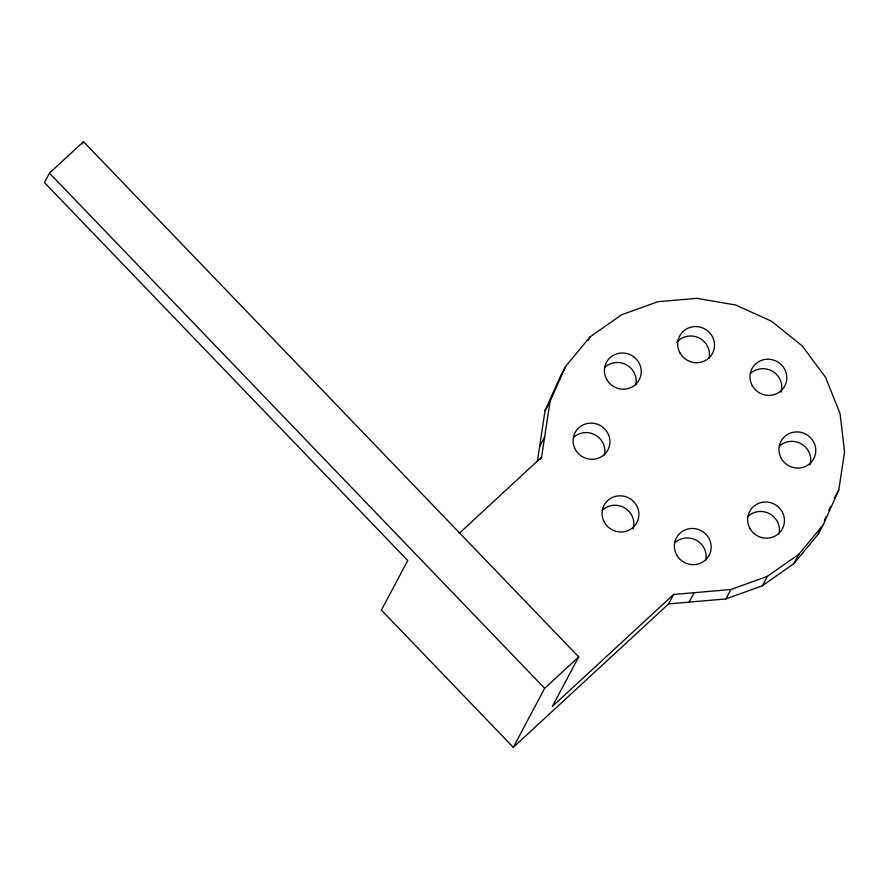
<?xml version="1.0" encoding="UTF-8"?>
<svg xmlns="http://www.w3.org/2000/svg" width="889" height="889" viewBox="0 0 889 889"><rect width="100%" height="100%" fill="white"/><g stroke="black" fill="none" stroke-linecap="round" stroke-linejoin="round"><path stroke-width="1.33" d="M537.378 461.247L545.035 410.74L560.626 375.869L565.637 366.424L589.996 336.942L621.478 314.862L657.927 301.693L696.865 298.326L735.636 305.005L771.596 321.262L802.3 345.988L825.648 377.503L840.061 413.663L844.55 452.001L838.805 489.895L823.225 524.777L818.202 534.211L793.844 563.693L762.362 585.773L725.913 598.942L668.606 603.898L513.297 747.327L381.403 610.098L407.751 560.548L44.45 182.545L49.473 173.111L83.499 141.673L578.695 656.904L552.347 706.455L673.618 594.463L730.936 589.507L767.385 576.339L798.867 554.258L823.225 524.777M540.345 459.48L541.601 457.124L550.058 401.306L565.637 366.424M818.202 534.211L821.547 526.744M824.325 520.51L825.992 516.776M828.781 510.542L830.448 506.808M82.244 144.04L83.499 141.673M545.035 410.74L550.058 401.306M588.118 340.487L589.996 336.942M539.601 446.634L544.613 437.199M513.297 747.327L544.657 688.342L578.695 656.904M668.606 603.898L673.618 594.463M689.042 602.131L694.065 592.696M725.913 598.942L730.936 589.507M762.362 585.773L767.385 576.339M793.844 563.693L798.867 554.258M834.415 498.151L838.805 489.895M560.626 375.869L562.359 373.758M459.146 533.433L541.601 457.124M49.473 173.111L544.657 688.342M779.52 446.089A18.547 17.958 28 0 1 801.8 444.167A18.547 17.958 28 0 1 810.057 464.858M573.672 437.321A18.547 17.958 28 0 1 595.43 435.088A18.547 17.958 28 0 1 604.498 454.957M676.651 342.443A18.547 17.958 28 0 1 698.954 337.931A18.547 17.958 28 0 1 709.089 358.367M674.929 542.679A18.547 17.958 28 0 1 696.698 540.445A18.547 17.958 28 0 1 705.755 560.314M748.205 516.209A18.547 17.958 28 0 1 769.963 513.975A18.547 17.958 28 0 1 779.02 533.833M604.998 367.213A18.547 17.958 28 0 1 626.756 364.979A18.547 17.958 28 0 1 635.813 384.837M602.642 510.008A18.547 17.958 28 0 1 624.923 508.075A18.547 17.958 28 0 1 633.168 528.766M750.56 373.413A18.547 17.958 28 0 1 772.841 371.491A18.547 17.958 28 0 1 781.087 392.171M606.731 379.459A18.547 17.958 28 0 0 638.635 380.814A18.547 17.958 28 0 0 623.133 353.033A18.547 17.958 28 0 0 606.731 379.459M575.405 449.567A18.547 17.958 28 0 0 607.309 450.934A18.547 17.958 28 0 0 591.807 423.142A18.547 17.958 28 0 0 575.405 449.567M604.376 522.254A18.547 17.958 28 0 0 636.28 523.61A18.547 17.958 28 0 0 620.766 495.829A18.547 17.958 28 0 0 604.376 522.254M676.662 554.925A18.547 17.958 28 0 0 708.566 556.292A18.547 17.958 28 0 0 693.064 528.499A18.547 17.958 28 0 0 676.662 554.925M749.927 528.455A18.547 17.958 28 0 0 781.831 529.811A18.547 17.958 28 0 0 766.329 502.029A18.547 17.958 28 0 0 749.927 528.455M781.253 458.346A18.547 17.958 28 0 0 813.157 459.702A18.547 17.958 28 0 0 797.655 431.921A18.547 17.958 28 0 0 781.253 458.346M752.283 385.659A18.547 17.958 28 0 0 784.187 387.015A18.547 17.958 28 0 0 768.685 359.234A18.547 17.958 28 0 0 752.283 385.659M679.996 352.989A18.547 17.958 28 0 0 711.9 354.344A18.547 17.958 28 0 0 696.398 326.563A18.547 17.958 28 0 0 679.996 352.989"/></g></svg>
